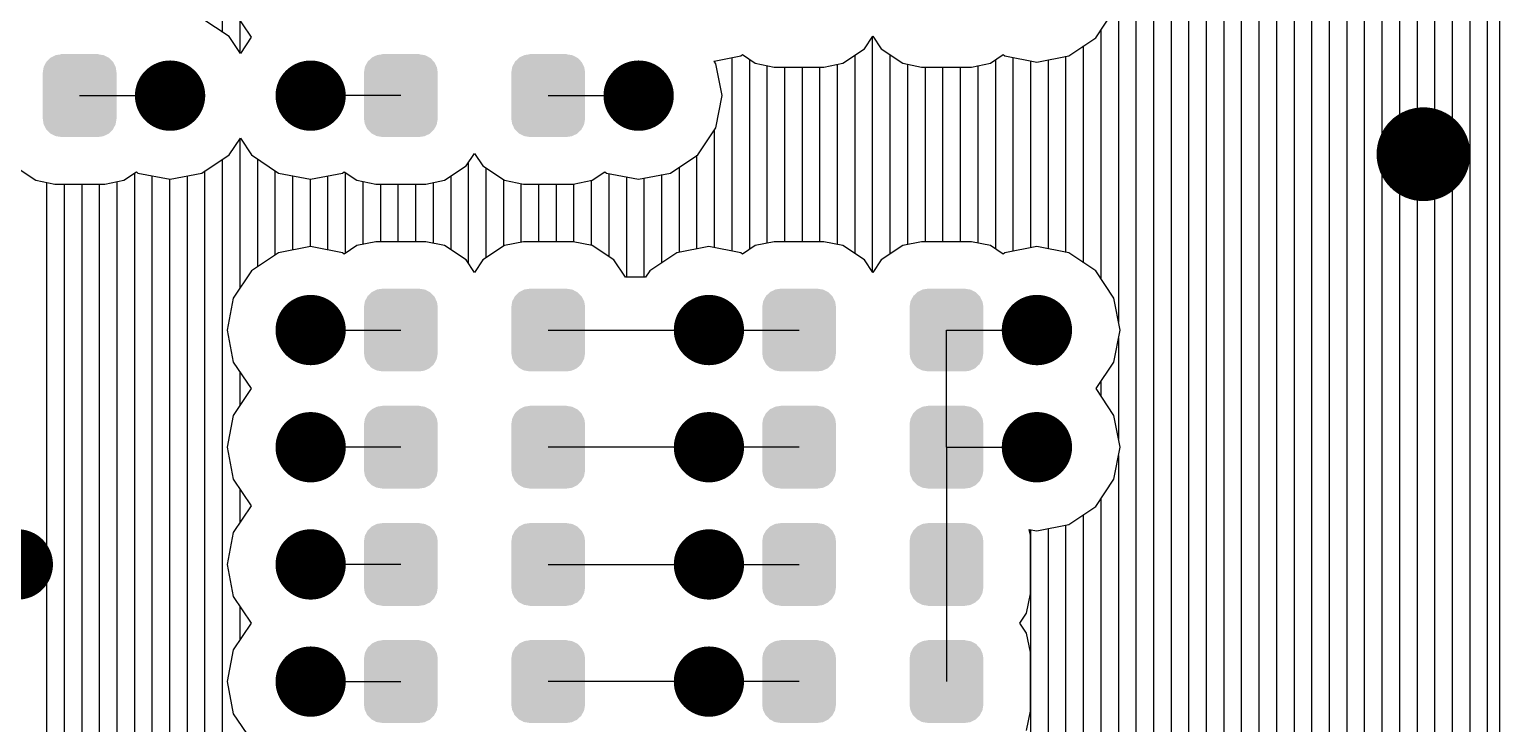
# Model space of a CAD drawing. Extents: x 295 to 953, y 10 to 290.
# Drawn here: x 752.27 to 778.57, y 149.99 to 162.4 of the extents above; entities that cross this region are included whole.
import ezdxf

# ---------------------------------------------------------------- set-up
doc = ezdxf.new("R2010")
doc.units = 0
doc.header["$LTSCALE"] = 5
doc.header["$MEASUREMENT"] = 0
doc.layers.get('0').update_dxf_attribs({"linetype": 'CONTINUOUS', "lineweight": 25})
doc.layers.add('DV-INT-A3_BOT', color=7, linetype='CONTINUOUS')

msp = doc.modelspace()

# ---------------------------------------------------------------- linework, layer by layer
for points, const_width in [([(755.102, 161.213, -1), (754.473, 161.213, -1)], 0.629), ([(757.616, 161.213, -1), (756.988, 161.213, -1)], 0.629), ([(763.484, 161.213, -1), (762.855, 161.213, -1)], 0.629), ([(777.629, 160.166, -1), (776.79, 160.166, -1)], 0.838), ([(757.616, 157.022, -1), (756.988, 157.022, -1)], 0.629), ([(764.741, 157.022, -1), (764.113, 157.022, -1)], 0.629), ([(770.609, 157.022, -1), (769.98, 157.022, -1)], 0.629), ([(757.616, 154.927, -1), (756.988, 154.927, -1)], 0.629), ([(764.741, 154.927, -1), (764.113, 154.927, -1)], 0.629), ([(770.609, 154.927, -1), (769.98, 154.927, -1)], 0.629), ([(752.378, 152.831, -1), (751.749, 152.831, -1)], 0.629), ([(757.616, 152.831, -1), (756.988, 152.831, -1)], 0.629), ([(764.741, 152.831, -1), (764.113, 152.831, -1)], 0.629), ([(757.616, 150.736, -1), (756.988, 150.736, -1)], 0.629), ([(764.741, 150.736, -1), (764.113, 150.736, -1)], 0.629)]:
    msp.add_lwpolyline(points, format="xyb", close=True, dxfattribs=dict(const_width=const_width))
for points in [[(753.811, 161.729), (753.77, 161.812), (752.527, 161.729), (752.571, 161.812)], [(753.77, 161.812), (753.761, 161.822), (752.571, 161.812), (752.576, 161.822)], [(753.761, 161.822), (753.697, 161.887), (752.576, 161.822), (752.645, 161.887)], [(753.697, 161.887), (753.684, 161.894), (752.645, 161.887), (752.652, 161.894)], [(753.684, 161.894), (753.604, 161.936), (752.652, 161.894), (752.739, 161.936)], [(753.604, 161.936), (753.583, 161.939), (752.739, 161.936), (752.747, 161.939)], [(753.583, 161.939), (753.501, 161.952), (752.747, 161.939), (752.839, 161.952)], [(753.501, 161.952), (753.501, 161.955), (752.839, 161.952), (752.839, 161.955)], [(759.556, 161.729), (759.516, 161.812), (758.273, 161.729), (758.317, 161.812)], [(759.516, 161.812), (759.507, 161.822), (758.317, 161.812), (758.322, 161.822)], [(759.507, 161.822), (759.443, 161.887), (758.322, 161.822), (758.391, 161.887)], [(759.443, 161.887), (759.43, 161.894), (758.391, 161.887), (758.398, 161.894)], [(759.43, 161.894), (759.35, 161.936), (758.398, 161.894), (758.485, 161.936)], [(759.35, 161.936), (759.329, 161.939), (758.485, 161.936), (758.492, 161.939)], [(759.329, 161.939), (759.247, 161.952), (758.492, 161.939), (758.585, 161.952)], [(759.247, 161.952), (759.247, 161.955), (758.585, 161.952), (758.585, 161.955)], [(762.193, 161.729), (762.152, 161.812), (760.909, 161.729), (760.953, 161.812)], [(762.152, 161.812), (762.143, 161.822), (760.953, 161.812), (760.958, 161.822)], [(762.143, 161.822), (762.079, 161.887), (760.958, 161.822), (761.027, 161.887)], [(762.079, 161.887), (762.066, 161.894), (761.027, 161.887), (761.034, 161.894)], [(762.066, 161.894), (761.986, 161.936), (761.034, 161.894), (761.121, 161.936)], [(761.986, 161.936), (761.965, 161.939), (761.121, 161.936), (761.129, 161.939)], [(761.965, 161.939), (761.883, 161.952), (761.129, 161.939), (761.221, 161.952)], [(761.883, 161.952), (761.883, 161.955), (761.221, 161.952), (761.221, 161.955)], [(753.83, 161.626), (753.816, 161.718), (752.51, 161.626), (752.525, 161.718)], [(753.83, 161.624), (753.83, 161.626), (752.51, 161.624), (752.51, 161.626)], [(753.83, 160.803), (753.83, 161.624), (752.51, 160.803), (752.51, 161.624)], [(753.816, 161.718), (753.811, 161.729), (752.525, 161.718), (752.527, 161.729)], [(759.576, 161.626), (759.562, 161.718), (758.256, 161.626), (758.271, 161.718)], [(759.576, 161.624), (759.576, 161.626), (758.256, 161.624), (758.256, 161.626)], [(759.576, 160.803), (759.576, 161.624), (758.256, 160.803), (758.256, 161.624)], [(759.562, 161.718), (759.556, 161.729), (758.271, 161.718), (758.273, 161.729)], [(762.212, 161.626), (762.198, 161.718), (760.892, 161.626), (760.907, 161.718)], [(762.212, 161.624), (762.212, 161.626), (760.892, 161.624), (760.892, 161.626)], [(762.212, 160.803), (762.212, 161.624), (760.892, 160.803), (760.892, 161.624)], [(762.198, 161.718), (762.193, 161.729), (760.907, 161.718), (760.909, 161.729)], [(753.83, 160.801), (753.83, 160.803), (752.51, 160.801), (752.51, 160.803)], [(753.814, 160.708), (753.83, 160.801), (752.524, 160.708), (752.51, 160.801)], [(753.812, 160.697), (753.814, 160.708), (752.529, 160.697), (752.524, 160.708)], [(753.768, 160.614), (753.812, 160.697), (752.569, 160.614), (752.529, 160.697)], [(759.576, 160.801), (759.576, 160.803), (758.256, 160.801), (758.256, 160.803)], [(759.56, 160.708), (759.576, 160.801), (758.27, 160.708), (758.256, 160.801)], [(759.558, 160.697), (759.56, 160.708), (758.275, 160.697), (758.27, 160.708)], [(759.514, 160.614), (759.558, 160.697), (758.315, 160.614), (758.275, 160.697)], [(762.212, 160.801), (762.212, 160.803), (760.892, 160.801), (760.892, 160.803)], [(762.196, 160.708), (762.212, 160.801), (760.906, 160.708), (760.892, 160.801)], [(762.194, 160.697), (762.196, 160.708), (760.911, 160.697), (760.906, 160.708)], [(762.15, 160.614), (762.194, 160.697), (760.951, 160.614), (760.911, 160.697)], [(753.763, 160.605), (753.768, 160.614), (752.579, 160.605), (752.569, 160.614)], [(753.695, 160.539), (753.763, 160.605), (752.643, 160.539), (752.579, 160.605)], [(753.688, 160.532), (753.695, 160.539), (752.656, 160.532), (752.643, 160.539)], [(753.6, 160.491), (753.688, 160.532), (752.735, 160.491), (752.656, 160.532)], [(753.593, 160.487), (753.6, 160.491), (752.757, 160.487), (752.735, 160.491)], [(753.501, 160.474), (753.593, 160.487), (752.839, 160.474), (752.757, 160.487)], [(753.501, 160.472), (753.501, 160.474), (752.839, 160.472), (752.839, 160.474)], [(759.509, 160.605), (759.514, 160.614), (758.325, 160.605), (758.315, 160.614)], [(759.441, 160.539), (759.509, 160.605), (758.388, 160.539), (758.325, 160.605)], [(759.434, 160.532), (759.441, 160.539), (758.401, 160.532), (758.388, 160.539)], [(759.346, 160.491), (759.434, 160.532), (758.481, 160.491), (758.401, 160.532)], [(759.339, 160.487), (759.346, 160.491), (758.503, 160.487), (758.481, 160.491)], [(759.247, 160.474), (759.339, 160.487), (758.585, 160.474), (758.503, 160.487)], [(759.247, 160.472), (759.247, 160.474), (758.585, 160.472), (758.585, 160.474)], [(762.145, 160.605), (762.15, 160.614), (760.961, 160.605), (760.951, 160.614)], [(762.077, 160.539), (762.145, 160.605), (761.025, 160.539), (760.961, 160.605)], [(762.07, 160.532), (762.077, 160.539), (761.038, 160.532), (761.025, 160.539)], [(761.982, 160.491), (762.07, 160.532), (761.117, 160.491), (761.038, 160.532)], [(761.975, 160.487), (761.982, 160.491), (761.139, 160.487), (761.117, 160.491)], [(761.883, 160.474), (761.975, 160.487), (761.221, 160.474), (761.139, 160.487)], [(761.883, 160.472), (761.883, 160.474), (761.221, 160.472), (761.221, 160.474)], [(759.556, 157.538), (759.516, 157.621), (758.273, 157.538), (758.317, 157.621)], [(759.516, 157.621), (759.507, 157.631), (758.317, 157.621), (758.322, 157.631)], [(759.507, 157.631), (759.443, 157.696), (758.322, 157.631), (758.391, 157.696)], [(759.443, 157.696), (759.43, 157.703), (758.391, 157.696), (758.398, 157.703)], [(759.43, 157.703), (759.35, 157.745), (758.398, 157.703), (758.485, 157.745)], [(759.35, 157.745), (759.329, 157.748), (758.485, 157.745), (758.492, 157.748)], [(759.329, 157.748), (759.247, 157.761), (758.492, 157.748), (758.585, 157.761)], [(759.247, 157.761), (759.247, 157.764), (758.585, 157.761), (758.585, 157.764)], [(762.193, 157.538), (762.152, 157.621), (760.909, 157.538), (760.953, 157.621)], [(762.152, 157.621), (762.143, 157.631), (760.953, 157.621), (760.958, 157.631)], [(762.143, 157.631), (762.079, 157.696), (760.958, 157.631), (761.027, 157.696)], [(762.079, 157.696), (762.066, 157.703), (761.027, 157.696), (761.034, 157.703)], [(762.066, 157.703), (761.986, 157.745), (761.034, 157.703), (761.121, 157.745)], [(761.986, 157.745), (761.965, 157.748), (761.121, 157.745), (761.129, 157.748)], [(761.965, 157.748), (761.883, 157.761), (761.129, 157.748), (761.221, 157.761)], [(761.883, 157.761), (761.883, 157.764), (761.221, 157.761), (761.221, 157.764)], [(766.681, 157.538), (766.641, 157.621), (765.398, 157.538), (765.442, 157.621)], [(766.641, 157.621), (766.632, 157.631), (765.442, 157.621), (765.447, 157.631)], [(766.632, 157.631), (766.568, 157.696), (765.447, 157.631), (765.515, 157.696)], [(766.568, 157.696), (766.555, 157.703), (765.515, 157.696), (765.523, 157.703)], [(766.555, 157.703), (766.475, 157.745), (765.523, 157.703), (765.61, 157.745)], [(766.475, 157.745), (766.453, 157.748), (765.61, 157.745), (765.617, 157.748)], [(766.453, 157.748), (766.371, 157.761), (765.617, 157.748), (765.709, 157.761)], [(766.371, 157.761), (766.371, 157.764), (765.709, 157.761), (765.709, 157.764)], [(769.317, 157.538), (769.277, 157.621), (768.034, 157.538), (768.078, 157.621)], [(769.277, 157.621), (769.268, 157.631), (768.078, 157.621), (768.083, 157.631)], [(769.268, 157.631), (769.204, 157.696), (768.083, 157.631), (768.152, 157.696)], [(769.204, 157.696), (769.191, 157.703), (768.152, 157.696), (768.159, 157.703)], [(769.191, 157.703), (769.111, 157.745), (768.159, 157.703), (768.246, 157.745)], [(769.111, 157.745), (769.089, 157.748), (768.246, 157.745), (768.253, 157.748)], [(769.089, 157.748), (769.008, 157.761), (768.253, 157.748), (768.345, 157.761)], [(769.008, 157.761), (769.008, 157.764), (768.345, 157.761), (768.345, 157.764)], [(759.576, 157.435), (759.562, 157.527), (758.256, 157.435), (758.271, 157.527)], [(759.576, 157.433), (759.576, 157.435), (758.256, 157.433), (758.256, 157.435)], [(759.576, 156.612), (759.576, 157.433), (758.256, 156.612), (758.256, 157.433)], [(759.562, 157.527), (759.556, 157.538), (758.271, 157.527), (758.273, 157.538)], [(762.212, 157.435), (762.198, 157.527), (760.892, 157.435), (760.907, 157.527)], [(762.212, 157.433), (762.212, 157.435), (760.892, 157.433), (760.892, 157.435)], [(762.212, 156.612), (762.212, 157.433), (760.892, 156.612), (760.892, 157.433)], [(762.198, 157.527), (762.193, 157.538), (760.907, 157.527), (760.909, 157.538)], [(766.7, 157.435), (766.687, 157.527), (765.38, 157.435), (765.396, 157.527)], [(766.7, 157.433), (766.7, 157.435), (765.38, 157.433), (765.38, 157.435)], [(766.7, 156.612), (766.7, 157.433), (765.38, 156.612), (765.38, 157.433)], [(766.687, 157.527), (766.681, 157.538), (765.396, 157.527), (765.398, 157.538)], [(769.337, 157.435), (769.323, 157.527), (768.016, 157.435), (768.032, 157.527)], [(769.337, 157.433), (769.337, 157.435), (768.016, 157.433), (768.016, 157.435)], [(769.337, 156.612), (769.337, 157.433), (768.016, 156.612), (768.016, 157.433)], [(769.323, 157.527), (769.317, 157.538), (768.032, 157.527), (768.034, 157.538)], [(759.576, 156.61), (759.576, 156.612), (758.256, 156.61), (758.256, 156.612)], [(759.56, 156.517), (759.576, 156.61), (758.27, 156.517), (758.256, 156.61)], [(759.558, 156.506), (759.56, 156.517), (758.275, 156.506), (758.27, 156.517)], [(759.514, 156.423), (759.558, 156.506), (758.315, 156.423), (758.275, 156.506)], [(762.212, 156.61), (762.212, 156.612), (760.892, 156.61), (760.892, 156.612)], [(762.196, 156.517), (762.212, 156.61), (760.906, 156.517), (760.892, 156.61)], [(762.194, 156.506), (762.196, 156.517), (760.911, 156.506), (760.906, 156.517)], [(762.15, 156.423), (762.194, 156.506), (760.951, 156.423), (760.911, 156.506)], [(766.7, 156.61), (766.7, 156.612), (765.38, 156.61), (765.38, 156.612)], [(766.685, 156.517), (766.7, 156.61), (765.394, 156.517), (765.38, 156.61)], [(766.683, 156.506), (766.685, 156.517), (765.4, 156.506), (765.394, 156.517)], [(766.639, 156.423), (766.683, 156.506), (765.44, 156.423), (765.4, 156.506)], [(769.337, 156.61), (769.337, 156.612), (768.016, 156.61), (768.016, 156.612)], [(769.321, 156.517), (769.337, 156.61), (768.03, 156.517), (768.016, 156.61)], [(769.319, 156.506), (769.321, 156.517), (768.036, 156.506), (768.03, 156.517)], [(769.275, 156.423), (769.319, 156.506), (768.076, 156.423), (768.036, 156.506)], [(759.509, 156.414), (759.514, 156.423), (758.325, 156.414), (758.315, 156.423)], [(759.441, 156.348), (759.509, 156.414), (758.388, 156.348), (758.325, 156.414)], [(759.434, 156.341), (759.441, 156.348), (758.401, 156.341), (758.388, 156.348)], [(759.346, 156.3), (759.434, 156.341), (758.481, 156.3), (758.401, 156.341)], [(759.339, 156.296), (759.346, 156.3), (758.503, 156.296), (758.481, 156.3)], [(759.247, 156.283), (759.339, 156.296), (758.585, 156.283), (758.503, 156.296)], [(759.247, 156.281), (759.247, 156.283), (758.585, 156.281), (758.585, 156.283)], [(762.145, 156.414), (762.15, 156.423), (760.961, 156.414), (760.951, 156.423)], [(762.077, 156.348), (762.145, 156.414), (761.025, 156.348), (760.961, 156.414)], [(762.07, 156.341), (762.077, 156.348), (761.038, 156.341), (761.025, 156.348)], [(761.982, 156.3), (762.07, 156.341), (761.117, 156.3), (761.038, 156.341)], [(761.975, 156.296), (761.982, 156.3), (761.139, 156.296), (761.117, 156.3)], [(761.883, 156.283), (761.975, 156.296), (761.221, 156.283), (761.139, 156.296)], [(761.883, 156.281), (761.883, 156.283), (761.221, 156.281), (761.221, 156.283)], [(766.634, 156.414), (766.639, 156.423), (765.449, 156.414), (765.44, 156.423)], [(766.565, 156.348), (766.634, 156.414), (765.513, 156.348), (765.449, 156.414)], [(766.558, 156.341), (766.565, 156.348), (765.526, 156.341), (765.513, 156.348)], [(766.471, 156.3), (766.558, 156.341), (765.606, 156.3), (765.526, 156.341)], [(766.464, 156.296), (766.471, 156.3), (765.627, 156.296), (765.606, 156.3)], [(766.371, 156.283), (766.464, 156.296), (765.709, 156.283), (765.627, 156.296)], [(766.371, 156.281), (766.371, 156.283), (765.709, 156.281), (765.709, 156.283)], [(769.27, 156.414), (769.275, 156.423), (768.085, 156.414), (768.076, 156.423)], [(769.201, 156.348), (769.27, 156.414), (768.149, 156.348), (768.085, 156.414)], [(769.194, 156.341), (769.201, 156.348), (768.162, 156.341), (768.149, 156.348)], [(769.107, 156.3), (769.194, 156.341), (768.242, 156.3), (768.162, 156.341)], [(769.1, 156.296), (769.107, 156.3), (768.264, 156.296), (768.242, 156.3)], [(769.008, 156.283), (769.1, 156.296), (768.345, 156.283), (768.264, 156.296)], [(769.008, 156.281), (769.008, 156.283), (768.345, 156.281), (768.345, 156.283)], [(759.562, 155.432), (759.556, 155.443), (758.271, 155.432), (758.273, 155.443)], [(759.556, 155.443), (759.516, 155.526), (758.273, 155.443), (758.317, 155.526)], [(759.516, 155.526), (759.507, 155.535), (758.317, 155.526), (758.322, 155.535)], [(759.507, 155.535), (759.443, 155.601), (758.322, 155.535), (758.391, 155.601)], [(759.443, 155.601), (759.43, 155.608), (758.391, 155.601), (758.398, 155.608)], [(759.43, 155.608), (759.35, 155.649), (758.398, 155.608), (758.485, 155.649)], [(759.35, 155.649), (759.329, 155.653), (758.485, 155.649), (758.492, 155.653)], [(759.329, 155.653), (759.247, 155.666), (758.492, 155.653), (758.585, 155.666)], [(759.247, 155.666), (759.247, 155.669), (758.585, 155.666), (758.585, 155.669)], [(762.198, 155.432), (762.193, 155.443), (760.907, 155.432), (760.909, 155.443)], [(762.193, 155.443), (762.152, 155.526), (760.909, 155.443), (760.953, 155.526)], [(762.152, 155.526), (762.143, 155.535), (760.953, 155.526), (760.958, 155.535)], [(762.143, 155.535), (762.079, 155.601), (760.958, 155.535), (761.027, 155.601)], [(762.079, 155.601), (762.066, 155.608), (761.027, 155.601), (761.034, 155.608)], [(762.066, 155.608), (761.986, 155.649), (761.034, 155.608), (761.121, 155.649)], [(761.986, 155.649), (761.965, 155.653), (761.121, 155.649), (761.129, 155.653)], [(761.965, 155.653), (761.883, 155.666), (761.129, 155.653), (761.221, 155.666)], [(761.883, 155.666), (761.883, 155.669), (761.221, 155.666), (761.221, 155.669)], [(766.687, 155.432), (766.681, 155.443), (765.396, 155.432), (765.398, 155.443)], [(766.681, 155.443), (766.641, 155.526), (765.398, 155.443), (765.442, 155.526)], [(766.641, 155.526), (766.632, 155.535), (765.442, 155.526), (765.447, 155.535)], [(766.632, 155.535), (766.568, 155.601), (765.447, 155.535), (765.515, 155.601)], [(766.568, 155.601), (766.555, 155.608), (765.515, 155.601), (765.523, 155.608)], [(766.555, 155.608), (766.475, 155.649), (765.523, 155.608), (765.61, 155.649)], [(766.475, 155.649), (766.453, 155.653), (765.61, 155.649), (765.617, 155.653)], [(766.453, 155.653), (766.371, 155.666), (765.617, 155.653), (765.709, 155.666)], [(766.371, 155.666), (766.371, 155.669), (765.709, 155.666), (765.709, 155.669)], [(769.323, 155.432), (769.317, 155.443), (768.032, 155.432), (768.034, 155.443)], [(769.317, 155.443), (769.277, 155.526), (768.034, 155.443), (768.078, 155.526)], [(769.277, 155.526), (769.268, 155.535), (768.078, 155.526), (768.083, 155.535)], [(769.268, 155.535), (769.204, 155.601), (768.083, 155.535), (768.152, 155.601)], [(769.204, 155.601), (769.191, 155.608), (768.152, 155.601), (768.159, 155.608)], [(769.191, 155.608), (769.111, 155.649), (768.159, 155.608), (768.246, 155.649)], [(769.111, 155.649), (769.089, 155.653), (768.246, 155.649), (768.253, 155.653)], [(769.089, 155.653), (769.008, 155.666), (768.253, 155.653), (768.345, 155.666)], [(769.008, 155.666), (769.008, 155.669), (768.345, 155.666), (768.345, 155.669)], [(759.576, 155.34), (759.562, 155.432), (758.256, 155.34), (758.271, 155.432)], [(759.576, 155.338), (759.576, 155.34), (758.256, 155.338), (758.256, 155.34)], [(759.576, 154.516), (759.576, 155.338), (758.256, 154.516), (758.256, 155.338)], [(762.212, 155.34), (762.198, 155.432), (760.892, 155.34), (760.907, 155.432)], [(762.212, 155.338), (762.212, 155.34), (760.892, 155.338), (760.892, 155.34)], [(762.212, 154.516), (762.212, 155.338), (760.892, 154.516), (760.892, 155.338)], [(766.7, 155.34), (766.687, 155.432), (765.38, 155.34), (765.396, 155.432)], [(766.7, 155.338), (766.7, 155.34), (765.38, 155.338), (765.38, 155.34)], [(766.7, 154.516), (766.7, 155.338), (765.38, 154.516), (765.38, 155.338)], [(769.337, 155.34), (769.323, 155.432), (768.016, 155.34), (768.032, 155.432)], [(769.337, 155.338), (769.337, 155.34), (768.016, 155.338), (768.016, 155.34)], [(769.337, 154.516), (769.337, 155.338), (768.016, 154.516), (768.016, 155.338)], [(759.576, 154.514), (759.576, 154.516), (758.256, 154.514), (758.256, 154.516)], [(759.56, 154.422), (759.576, 154.514), (758.27, 154.422), (758.256, 154.514)], [(759.558, 154.411), (759.56, 154.422), (758.275, 154.411), (758.27, 154.422)], [(759.514, 154.328), (759.558, 154.411), (758.315, 154.328), (758.275, 154.411)], [(762.212, 154.514), (762.212, 154.516), (760.892, 154.514), (760.892, 154.516)], [(762.196, 154.422), (762.212, 154.514), (760.906, 154.422), (760.892, 154.514)], [(762.194, 154.411), (762.196, 154.422), (760.911, 154.411), (760.906, 154.422)], [(762.15, 154.328), (762.194, 154.411), (760.951, 154.328), (760.911, 154.411)], [(766.7, 154.514), (766.7, 154.516), (765.38, 154.514), (765.38, 154.516)], [(766.685, 154.422), (766.7, 154.514), (765.394, 154.422), (765.38, 154.514)], [(766.683, 154.411), (766.685, 154.422), (765.4, 154.411), (765.394, 154.422)], [(766.639, 154.328), (766.683, 154.411), (765.44, 154.328), (765.4, 154.411)], [(769.337, 154.514), (769.337, 154.516), (768.016, 154.514), (768.016, 154.516)], [(769.321, 154.422), (769.337, 154.514), (768.03, 154.422), (768.016, 154.514)], [(769.319, 154.411), (769.321, 154.422), (768.036, 154.411), (768.03, 154.422)], [(769.275, 154.328), (769.319, 154.411), (768.076, 154.328), (768.036, 154.411)], [(759.509, 154.318), (759.514, 154.328), (758.325, 154.318), (758.315, 154.328)], [(759.441, 154.253), (759.509, 154.318), (758.388, 154.253), (758.325, 154.318)], [(759.434, 154.246), (759.441, 154.253), (758.401, 154.246), (758.388, 154.253)], [(759.346, 154.204), (759.434, 154.246), (758.481, 154.204), (758.401, 154.246)], [(759.339, 154.201), (759.346, 154.204), (758.503, 154.201), (758.481, 154.204)], [(759.247, 154.188), (759.339, 154.201), (758.585, 154.188), (758.503, 154.201)], [(759.247, 154.185), (759.247, 154.188), (758.585, 154.185), (758.585, 154.188)], [(762.145, 154.318), (762.15, 154.328), (760.961, 154.318), (760.951, 154.328)], [(762.077, 154.253), (762.145, 154.318), (761.025, 154.253), (760.961, 154.318)], [(762.07, 154.246), (762.077, 154.253), (761.038, 154.246), (761.025, 154.253)], [(761.982, 154.204), (762.07, 154.246), (761.117, 154.204), (761.038, 154.246)], [(761.975, 154.201), (761.982, 154.204), (761.139, 154.201), (761.117, 154.204)], [(761.883, 154.188), (761.975, 154.201), (761.221, 154.188), (761.139, 154.201)], [(761.883, 154.185), (761.883, 154.188), (761.221, 154.185), (761.221, 154.188)], [(766.634, 154.318), (766.639, 154.328), (765.449, 154.318), (765.44, 154.328)], [(766.565, 154.253), (766.634, 154.318), (765.513, 154.253), (765.449, 154.318)], [(766.558, 154.246), (766.565, 154.253), (765.526, 154.246), (765.513, 154.253)], [(766.471, 154.204), (766.558, 154.246), (765.606, 154.204), (765.526, 154.246)], [(766.464, 154.201), (766.471, 154.204), (765.627, 154.201), (765.606, 154.204)], [(766.371, 154.188), (766.464, 154.201), (765.709, 154.188), (765.627, 154.201)], [(766.371, 154.185), (766.371, 154.188), (765.709, 154.185), (765.709, 154.188)], [(769.27, 154.318), (769.275, 154.328), (768.085, 154.318), (768.076, 154.328)], [(769.201, 154.253), (769.27, 154.318), (768.149, 154.253), (768.085, 154.318)], [(769.194, 154.246), (769.201, 154.253), (768.162, 154.246), (768.149, 154.253)], [(769.107, 154.204), (769.194, 154.246), (768.242, 154.204), (768.162, 154.246)], [(769.1, 154.201), (769.107, 154.204), (768.264, 154.201), (768.242, 154.204)], [(769.008, 154.188), (769.1, 154.201), (768.345, 154.188), (768.264, 154.201)], [(769.008, 154.185), (769.008, 154.188), (768.345, 154.185), (768.345, 154.188)], [(759.576, 153.244), (759.562, 153.336), (758.256, 153.244), (758.271, 153.336)], [(759.562, 153.336), (759.556, 153.347), (758.271, 153.336), (758.273, 153.347)], [(759.556, 153.347), (759.516, 153.43), (758.273, 153.347), (758.317, 153.43)], [(759.516, 153.43), (759.507, 153.44), (758.317, 153.43), (758.322, 153.44)], [(759.507, 153.44), (759.443, 153.505), (758.322, 153.44), (758.391, 153.505)], [(759.443, 153.505), (759.43, 153.512), (758.391, 153.505), (758.398, 153.512)], [(759.43, 153.512), (759.35, 153.554), (758.398, 153.512), (758.485, 153.554)], [(759.35, 153.554), (759.329, 153.557), (758.485, 153.554), (758.492, 153.557)], [(759.329, 153.557), (759.247, 153.57), (758.492, 153.557), (758.585, 153.57)], [(759.247, 153.57), (759.247, 153.573), (758.585, 153.57), (758.585, 153.573)], [(762.212, 153.244), (762.198, 153.336), (760.892, 153.244), (760.907, 153.336)], [(762.198, 153.336), (762.193, 153.347), (760.907, 153.336), (760.909, 153.347)], [(762.193, 153.347), (762.152, 153.43), (760.909, 153.347), (760.953, 153.43)], [(762.152, 153.43), (762.143, 153.44), (760.953, 153.43), (760.958, 153.44)], [(762.143, 153.44), (762.079, 153.505), (760.958, 153.44), (761.027, 153.505)], [(762.079, 153.505), (762.066, 153.512), (761.027, 153.505), (761.034, 153.512)], [(762.066, 153.512), (761.986, 153.554), (761.034, 153.512), (761.121, 153.554)], [(761.986, 153.554), (761.965, 153.557), (761.121, 153.554), (761.129, 153.557)], [(761.965, 153.557), (761.883, 153.57), (761.129, 153.557), (761.221, 153.57)], [(761.883, 153.57), (761.883, 153.573), (761.221, 153.57), (761.221, 153.573)], [(766.7, 153.244), (766.687, 153.336), (765.38, 153.244), (765.396, 153.336)], [(766.687, 153.336), (766.681, 153.347), (765.396, 153.336), (765.398, 153.347)], [(766.681, 153.347), (766.641, 153.43), (765.398, 153.347), (765.442, 153.43)], [(766.641, 153.43), (766.632, 153.44), (765.442, 153.43), (765.447, 153.44)], [(766.632, 153.44), (766.568, 153.505), (765.447, 153.44), (765.515, 153.505)], [(766.568, 153.505), (766.555, 153.512), (765.515, 153.505), (765.523, 153.512)], [(766.555, 153.512), (766.475, 153.554), (765.523, 153.512), (765.61, 153.554)], [(766.475, 153.554), (766.453, 153.557), (765.61, 153.554), (765.617, 153.557)], [(766.453, 153.557), (766.371, 153.57), (765.617, 153.557), (765.709, 153.57)], [(766.371, 153.57), (766.371, 153.573), (765.709, 153.57), (765.709, 153.573)], [(769.337, 153.244), (769.323, 153.336), (768.016, 153.244), (768.032, 153.336)], [(769.323, 153.336), (769.317, 153.347), (768.032, 153.336), (768.034, 153.347)], [(769.317, 153.347), (769.277, 153.43), (768.034, 153.347), (768.078, 153.43)], [(769.277, 153.43), (769.268, 153.44), (768.078, 153.43), (768.083, 153.44)], [(769.268, 153.44), (769.204, 153.505), (768.083, 153.44), (768.152, 153.505)], [(769.204, 153.505), (769.191, 153.512), (768.152, 153.505), (768.159, 153.512)], [(769.191, 153.512), (769.111, 153.554), (768.159, 153.512), (768.246, 153.554)], [(769.111, 153.554), (769.089, 153.557), (768.246, 153.554), (768.253, 153.557)], [(769.089, 153.557), (769.008, 153.57), (768.253, 153.557), (768.345, 153.57)], [(769.008, 153.57), (769.008, 153.573), (768.345, 153.57), (768.345, 153.573)], [(759.576, 153.242), (759.576, 153.244), (758.256, 153.242), (758.256, 153.244)], [(759.576, 152.421), (759.576, 153.242), (758.256, 152.421), (758.256, 153.242)], [(762.212, 153.242), (762.212, 153.244), (760.892, 153.242), (760.892, 153.244)], [(762.212, 152.421), (762.212, 153.242), (760.892, 152.421), (760.892, 153.242)], [(766.7, 153.242), (766.7, 153.244), (765.38, 153.242), (765.38, 153.244)], [(766.7, 152.421), (766.7, 153.242), (765.38, 152.421), (765.38, 153.242)], [(769.337, 153.242), (769.337, 153.244), (768.016, 153.242), (768.016, 153.244)], [(769.337, 152.421), (769.337, 153.242), (768.016, 152.421), (768.016, 153.242)], [(759.576, 152.419), (759.576, 152.421), (758.256, 152.419), (758.256, 152.421)], [(759.56, 152.326), (759.576, 152.419), (758.27, 152.326), (758.256, 152.419)], [(759.558, 152.315), (759.56, 152.326), (758.275, 152.315), (758.27, 152.326)], [(759.514, 152.232), (759.558, 152.315), (758.315, 152.232), (758.275, 152.315)], [(762.212, 152.419), (762.212, 152.421), (760.892, 152.419), (760.892, 152.421)], [(762.196, 152.326), (762.212, 152.419), (760.906, 152.326), (760.892, 152.419)], [(762.194, 152.315), (762.196, 152.326), (760.911, 152.315), (760.906, 152.326)], [(762.15, 152.232), (762.194, 152.315), (760.951, 152.232), (760.911, 152.315)], [(766.7, 152.419), (766.7, 152.421), (765.38, 152.419), (765.38, 152.421)], [(766.685, 152.326), (766.7, 152.419), (765.394, 152.326), (765.38, 152.419)], [(766.683, 152.315), (766.685, 152.326), (765.4, 152.315), (765.394, 152.326)], [(766.639, 152.232), (766.683, 152.315), (765.44, 152.232), (765.4, 152.315)], [(769.337, 152.419), (769.337, 152.421), (768.016, 152.419), (768.016, 152.421)], [(769.321, 152.326), (769.337, 152.419), (768.03, 152.326), (768.016, 152.419)], [(769.319, 152.315), (769.321, 152.326), (768.036, 152.315), (768.03, 152.326)], [(769.275, 152.232), (769.319, 152.315), (768.076, 152.232), (768.036, 152.315)], [(759.509, 152.223), (759.514, 152.232), (758.325, 152.223), (758.315, 152.232)], [(759.441, 152.157), (759.509, 152.223), (758.388, 152.157), (758.325, 152.223)], [(759.434, 152.15), (759.441, 152.157), (758.401, 152.15), (758.388, 152.157)], [(759.346, 152.109), (759.434, 152.15), (758.481, 152.109), (758.401, 152.15)], [(759.339, 152.105), (759.346, 152.109), (758.503, 152.105), (758.481, 152.109)], [(759.247, 152.092), (759.339, 152.105), (758.585, 152.092), (758.503, 152.105)], [(759.247, 152.09), (759.247, 152.092), (758.585, 152.09), (758.585, 152.092)], [(762.145, 152.223), (762.15, 152.232), (760.961, 152.223), (760.951, 152.232)], [(762.077, 152.157), (762.145, 152.223), (761.025, 152.157), (760.961, 152.223)], [(762.07, 152.15), (762.077, 152.157), (761.038, 152.15), (761.025, 152.157)], [(761.982, 152.109), (762.07, 152.15), (761.117, 152.109), (761.038, 152.15)], [(761.975, 152.105), (761.982, 152.109), (761.139, 152.105), (761.117, 152.109)], [(761.883, 152.092), (761.975, 152.105), (761.221, 152.092), (761.139, 152.105)], [(761.883, 152.09), (761.883, 152.092), (761.221, 152.09), (761.221, 152.092)], [(766.634, 152.223), (766.639, 152.232), (765.449, 152.223), (765.44, 152.232)], [(766.565, 152.157), (766.634, 152.223), (765.513, 152.157), (765.449, 152.223)], [(766.558, 152.15), (766.565, 152.157), (765.526, 152.15), (765.513, 152.157)], [(766.471, 152.109), (766.558, 152.15), (765.606, 152.109), (765.526, 152.15)], [(766.464, 152.105), (766.471, 152.109), (765.627, 152.105), (765.606, 152.109)], [(766.371, 152.092), (766.464, 152.105), (765.709, 152.092), (765.627, 152.105)], [(766.371, 152.09), (766.371, 152.092), (765.709, 152.09), (765.709, 152.092)], [(769.27, 152.223), (769.275, 152.232), (768.085, 152.223), (768.076, 152.232)], [(769.201, 152.157), (769.27, 152.223), (768.149, 152.157), (768.085, 152.223)], [(769.194, 152.15), (769.201, 152.157), (768.162, 152.15), (768.149, 152.157)], [(769.107, 152.109), (769.194, 152.15), (768.242, 152.109), (768.162, 152.15)], [(769.1, 152.105), (769.107, 152.109), (768.264, 152.105), (768.242, 152.109)], [(769.008, 152.092), (769.1, 152.105), (768.345, 152.092), (768.264, 152.105)], [(769.008, 152.09), (769.008, 152.092), (768.345, 152.09), (768.345, 152.092)], [(759.576, 151.149), (759.562, 151.241), (758.256, 151.149), (758.271, 151.241)], [(759.562, 151.241), (759.556, 151.252), (758.271, 151.241), (758.273, 151.252)], [(759.556, 151.252), (759.516, 151.335), (758.273, 151.252), (758.317, 151.335)], [(759.516, 151.335), (759.507, 151.344), (758.317, 151.335), (758.322, 151.344)], [(759.507, 151.344), (759.443, 151.41), (758.322, 151.344), (758.391, 151.41)], [(759.443, 151.41), (759.43, 151.417), (758.391, 151.41), (758.398, 151.417)], [(759.43, 151.417), (759.35, 151.458), (758.398, 151.417), (758.485, 151.458)], [(759.35, 151.458), (759.329, 151.462), (758.485, 151.458), (758.492, 151.462)], [(759.329, 151.462), (759.247, 151.475), (758.492, 151.462), (758.585, 151.475)], [(759.247, 151.475), (759.247, 151.478), (758.585, 151.475), (758.585, 151.478)], [(762.212, 151.149), (762.198, 151.241), (760.892, 151.149), (760.907, 151.241)], [(762.198, 151.241), (762.193, 151.252), (760.907, 151.241), (760.909, 151.252)], [(762.193, 151.252), (762.152, 151.335), (760.909, 151.252), (760.953, 151.335)], [(762.152, 151.335), (762.143, 151.344), (760.953, 151.335), (760.958, 151.344)], [(762.143, 151.344), (762.079, 151.41), (760.958, 151.344), (761.027, 151.41)], [(762.079, 151.41), (762.066, 151.417), (761.027, 151.41), (761.034, 151.417)], [(762.066, 151.417), (761.986, 151.458), (761.034, 151.417), (761.121, 151.458)], [(761.986, 151.458), (761.965, 151.462), (761.121, 151.458), (761.129, 151.462)], [(761.965, 151.462), (761.883, 151.475), (761.129, 151.462), (761.221, 151.475)], [(761.883, 151.475), (761.883, 151.478), (761.221, 151.475), (761.221, 151.478)], [(766.7, 151.149), (766.687, 151.241), (765.38, 151.149), (765.396, 151.241)], [(766.687, 151.241), (766.681, 151.252), (765.396, 151.241), (765.398, 151.252)], [(766.681, 151.252), (766.641, 151.335), (765.398, 151.252), (765.442, 151.335)], [(766.641, 151.335), (766.632, 151.344), (765.442, 151.335), (765.447, 151.344)], [(766.632, 151.344), (766.568, 151.41), (765.447, 151.344), (765.515, 151.41)], [(766.568, 151.41), (766.555, 151.417), (765.515, 151.41), (765.523, 151.417)], [(766.555, 151.417), (766.475, 151.458), (765.523, 151.417), (765.61, 151.458)], [(766.475, 151.458), (766.453, 151.462), (765.61, 151.458), (765.617, 151.462)], [(766.453, 151.462), (766.371, 151.475), (765.617, 151.462), (765.709, 151.475)], [(766.371, 151.475), (766.371, 151.478), (765.709, 151.475), (765.709, 151.478)], [(769.337, 151.149), (769.323, 151.241), (768.016, 151.149), (768.032, 151.241)], [(769.323, 151.241), (769.317, 151.252), (768.032, 151.241), (768.034, 151.252)], [(769.317, 151.252), (769.277, 151.335), (768.034, 151.252), (768.078, 151.335)], [(769.277, 151.335), (769.268, 151.344), (768.078, 151.335), (768.083, 151.344)], [(769.268, 151.344), (769.204, 151.41), (768.083, 151.344), (768.152, 151.41)], [(769.204, 151.41), (769.191, 151.417), (768.152, 151.41), (768.159, 151.417)], [(769.191, 151.417), (769.111, 151.458), (768.159, 151.417), (768.246, 151.458)], [(769.111, 151.458), (769.089, 151.462), (768.246, 151.458), (768.253, 151.462)], [(769.089, 151.462), (769.008, 151.475), (768.253, 151.462), (768.345, 151.475)], [(769.008, 151.475), (769.008, 151.478), (768.345, 151.475), (768.345, 151.478)], [(759.576, 151.147), (759.576, 151.149), (758.256, 151.147), (758.256, 151.149)], [(759.576, 150.325), (759.576, 151.147), (758.256, 150.325), (758.256, 151.147)], [(762.212, 151.147), (762.212, 151.149), (760.892, 151.147), (760.892, 151.149)], [(762.212, 150.325), (762.212, 151.147), (760.892, 150.325), (760.892, 151.147)], [(766.7, 151.147), (766.7, 151.149), (765.38, 151.147), (765.38, 151.149)], [(766.7, 150.325), (766.7, 151.147), (765.38, 150.325), (765.38, 151.147)], [(769.337, 151.147), (769.337, 151.149), (768.016, 151.147), (768.016, 151.149)], [(769.337, 150.325), (769.337, 151.147), (768.016, 150.325), (768.016, 151.147)], [(759.576, 150.323), (759.576, 150.325), (758.256, 150.323), (758.256, 150.325)], [(759.56, 150.231), (759.576, 150.323), (758.27, 150.231), (758.256, 150.323)], [(759.558, 150.22), (759.56, 150.231), (758.275, 150.22), (758.27, 150.231)], [(759.514, 150.137), (759.558, 150.22), (758.315, 150.137), (758.275, 150.22)], [(762.212, 150.323), (762.212, 150.325), (760.892, 150.323), (760.892, 150.325)], [(762.196, 150.231), (762.212, 150.323), (760.906, 150.231), (760.892, 150.323)], [(762.194, 150.22), (762.196, 150.231), (760.911, 150.22), (760.906, 150.231)], [(762.15, 150.137), (762.194, 150.22), (760.951, 150.137), (760.911, 150.22)], [(766.7, 150.323), (766.7, 150.325), (765.38, 150.323), (765.38, 150.325)], [(766.685, 150.231), (766.7, 150.323), (765.394, 150.231), (765.38, 150.323)], [(766.683, 150.22), (766.685, 150.231), (765.4, 150.22), (765.394, 150.231)], [(766.639, 150.137), (766.683, 150.22), (765.44, 150.137), (765.4, 150.22)], [(769.337, 150.323), (769.337, 150.325), (768.016, 150.323), (768.016, 150.325)], [(769.321, 150.231), (769.337, 150.323), (768.03, 150.231), (768.016, 150.323)], [(769.319, 150.22), (769.321, 150.231), (768.036, 150.22), (768.03, 150.231)], [(769.275, 150.137), (769.319, 150.22), (768.076, 150.137), (768.036, 150.22)], [(759.509, 150.127), (759.514, 150.137), (758.325, 150.127), (758.315, 150.137)], [(759.441, 150.062), (759.509, 150.127), (758.388, 150.062), (758.325, 150.127)], [(759.434, 150.055), (759.441, 150.062), (758.401, 150.055), (758.388, 150.062)], [(759.346, 150.013), (759.434, 150.055), (758.481, 150.013), (758.401, 150.055)], [(759.339, 150.01), (759.346, 150.013), (758.503, 150.01), (758.481, 150.013)], [(759.247, 149.997), (759.339, 150.01), (758.585, 149.997), (758.503, 150.01)], [(759.247, 149.994), (759.247, 149.997), (758.585, 149.994), (758.585, 149.997)], [(762.145, 150.127), (762.15, 150.137), (760.961, 150.127), (760.951, 150.137)], [(762.077, 150.062), (762.145, 150.127), (761.025, 150.062), (760.961, 150.127)], [(762.07, 150.055), (762.077, 150.062), (761.038, 150.055), (761.025, 150.062)], [(761.982, 150.013), (762.07, 150.055), (761.117, 150.013), (761.038, 150.055)], [(761.975, 150.01), (761.982, 150.013), (761.139, 150.01), (761.117, 150.013)], [(761.883, 149.997), (761.975, 150.01), (761.221, 149.997), (761.139, 150.01)], [(761.883, 149.994), (761.883, 149.997), (761.221, 149.994), (761.221, 149.997)], [(766.634, 150.127), (766.639, 150.137), (765.449, 150.127), (765.44, 150.137)], [(766.565, 150.062), (766.634, 150.127), (765.513, 150.062), (765.449, 150.127)], [(766.558, 150.055), (766.565, 150.062), (765.526, 150.055), (765.513, 150.062)], [(766.471, 150.013), (766.558, 150.055), (765.606, 150.013), (765.526, 150.055)], [(766.464, 150.01), (766.471, 150.013), (765.627, 150.01), (765.606, 150.013)], [(766.371, 149.997), (766.464, 150.01), (765.709, 149.997), (765.627, 150.01)], [(766.371, 149.994), (766.371, 149.997), (765.709, 149.994), (765.709, 149.997)], [(769.27, 150.127), (769.275, 150.137), (768.085, 150.127), (768.076, 150.137)], [(769.201, 150.062), (769.27, 150.127), (768.149, 150.062), (768.085, 150.127)], [(769.194, 150.055), (769.201, 150.062), (768.162, 150.055), (768.149, 150.062)], [(769.107, 150.013), (769.194, 150.055), (768.242, 150.013), (768.162, 150.055)], [(769.1, 150.01), (769.107, 150.013), (768.264, 150.01), (768.242, 150.013)], [(769.008, 149.997), (769.1, 150.01), (768.345, 149.997), (768.264, 150.01)], [(769.008, 149.994), (769.008, 149.997), (768.345, 149.994), (768.345, 149.997)]]:
    msp.add_solid(points)
at = {"layer": 'DV-INT-A3_BOT'}
for p, q in [((772.071, 136.382), (772.071, 220.935)), ((772.386, 136.382), (772.386, 220.935)), ((772.7, 136.382), (772.7, 220.935)), ((776.472, 149.353), (776.472, 220.935)), ((776.786, 149.562), (776.786, 220.935)), ((777.1, 149.65), (777.1, 220.935)), ((777.415, 149.713), (777.415, 220.935)), ((777.729, 149.65), (777.729, 220.935)), ((755.726, 162.345), (755.726, 218.312)), ((778.043, 149.562), (778.043, 202.138)), ((778.358, 149.353), (778.358, 201.367)), ((778.571, 201.149), (778.571, 149.135)), ((773.014, 136.382), (773.014, 185.693)), ((776.157, 148.976), (776.157, 185.693)), ((773.329, 136.382), (773.329, 185.224)), ((775.843, 135.912), (775.843, 185.219)), ((773.643, 136.382), (773.643, 184.972)), ((775.529, 136.214), (775.529, 184.972)), ((773.957, 136.382), (773.957, 184.775)), ((774.272, 136.382), (774.272, 184.712)), ((774.586, 136.382), (774.586, 184.649)), ((774.9, 136.382), (774.9, 184.712)), ((775.215, 136.344), (775.215, 184.775)), ((771.757, 157.165), (771.757, 163.162)), ((755.844, 162.269), (755.358, 162.592)), ((755.919, 162.735), (756.238, 162.261)), ((756.041, 161.972), (756.041, 162.55)), ((771.35, 162.249), (771.673, 162.735)), ((771.443, 157.936), (771.443, 162.391)), ((756.045, 161.968), (755.844, 162.269)), ((756.238, 162.261), (756.045, 161.968)), ((766.824, 161.796), (767.21, 162.052)), ((767.21, 162.052), (767.361, 162.274)), ((767.356, 158.053), (767.356, 162.274)), ((767.361, 162.274), (767.507, 162.052)), ((767.507, 162.052), (767.893, 161.796)), ((770.864, 161.926), (771.35, 162.249)), ((771.128, 158.225), (771.128, 162.102)), ((764.519, 161.829), (764.997, 161.926)), ((764.548, 161.783), (764.519, 161.829)), ((764.527, 161.813), (764.527, 161.834)), ((764.662, 161.213), (764.548, 161.783)), ((764.842, 158.431), (764.842, 161.896)), ((764.997, 161.926), (765.026, 161.947)), ((765.026, 161.947), (765.252, 161.796)), ((765.156, 158.468), (765.156, 161.859)), ((765.252, 161.796), (765.592, 161.725)), ((765.47, 158.577), (765.47, 161.75)), ((766.485, 161.725), (766.824, 161.796)), ((766.728, 158.552), (766.728, 161.775)), ((767.042, 158.384), (767.042, 161.943)), ((767.671, 158.384), (767.671, 161.943)), ((767.893, 161.796), (768.232, 161.725)), ((767.985, 158.552), (767.985, 161.775)), ((769.125, 161.725), (769.464, 161.796)), ((769.242, 158.577), (769.242, 161.75)), ((769.464, 161.796), (769.691, 161.947)), ((769.557, 158.468), (769.557, 161.859)), ((769.691, 161.947), (769.72, 161.926)), ((769.72, 161.926), (770.294, 161.813)), ((769.871, 158.431), (769.871, 161.896)), ((770.185, 158.493), (770.185, 161.834)), ((770.294, 161.813), (770.864, 161.926)), ((770.5, 158.472), (770.5, 161.855)), ((770.814, 158.41), (770.814, 161.917)), ((765.592, 161.725), (766.485, 161.725)), ((765.785, 158.602), (765.785, 161.725)), ((766.099, 158.602), (766.099, 161.725)), ((766.413, 158.602), (766.413, 161.725)), ((768.232, 161.725), (769.125, 161.725)), ((768.299, 158.602), (768.299, 161.725)), ((768.614, 158.602), (768.614, 161.725)), ((768.928, 158.602), (768.928, 161.725)), ((753.17, 161.213), (754.788, 161.213)), ((758.916, 161.213), (757.302, 161.213)), ((761.552, 161.213), (763.17, 161.213)), ((764.548, 160.639), (764.662, 161.213)), ((755.844, 160.153), (756.045, 160.455)), ((756.041, 157.777), (756.041, 160.451)), ((756.045, 160.455), (756.242, 160.153)), ((764.226, 160.153), (764.548, 160.639)), ((764.527, 158.493), (764.527, 160.61)), ((760.085, 159.956), (760.236, 160.178)), ((760.236, 160.178), (760.383, 159.956)), ((752.001, 159.956), (752.386, 159.7)), ((755.358, 159.83), (755.844, 160.153)), ((755.726, 136.382), (755.726, 160.078)), ((756.242, 160.153), (756.728, 159.83)), ((756.355, 158.154), (756.355, 160.078)), ((759.699, 159.7), (760.085, 159.956)), ((760.127, 158.213), (760.127, 160.019)), ((760.383, 159.956), (760.768, 159.7)), ((760.441, 158.317), (760.441, 159.914)), ((763.74, 159.83), (764.226, 160.153)), ((763.899, 158.41), (763.899, 159.935)), ((764.213, 158.472), (764.213, 160.149)), ((752.386, 159.7), (752.726, 159.629)), ((752.583, 136.382), (752.583, 159.658)), ((753.618, 159.629), (753.958, 159.7)), ((753.84, 136.382), (753.84, 159.675)), ((753.958, 159.7), (754.184, 159.851)), ((754.155, 136.382), (754.155, 159.83)), ((754.184, 159.851), (754.213, 159.83)), ((754.213, 159.83), (754.788, 159.717)), ((754.469, 136.382), (754.469, 159.78)), ((754.783, 136.382), (754.783, 159.717)), ((754.788, 159.717), (755.358, 159.83)), ((755.098, 136.382), (755.098, 159.78)), ((755.412, 136.382), (755.412, 159.868)), ((756.669, 158.363), (756.669, 159.868)), ((756.728, 159.83), (757.302, 159.717)), ((756.984, 158.451), (756.984, 159.78)), ((757.298, 158.514), (757.298, 159.717)), ((757.302, 159.717), (757.872, 159.83)), ((757.612, 158.451), (757.612, 159.78)), ((757.872, 159.83), (757.901, 159.851)), ((757.901, 159.851), (758.128, 159.7)), ((757.927, 158.401), (757.927, 159.83)), ((758.128, 159.7), (758.467, 159.629)), ((758.241, 158.556), (758.241, 159.675)), ((759.36, 159.629), (759.699, 159.7)), ((759.498, 158.573), (759.498, 159.658)), ((759.813, 158.456), (759.813, 159.776)), ((760.756, 158.527), (760.756, 159.705)), ((760.768, 159.7), (761.108, 159.629)), ((762, 159.629), (762.34, 159.7)), ((762.327, 158.535), (762.327, 159.696)), ((762.34, 159.7), (762.566, 159.851)), ((762.566, 159.851), (762.595, 159.83)), ((762.595, 159.83), (763.17, 159.717)), ((762.642, 158.33), (762.642, 159.822)), ((762.956, 157.965), (762.956, 159.759)), ((763.17, 159.717), (763.74, 159.83)), ((763.27, 157.965), (763.27, 159.738)), ((763.584, 158.225), (763.584, 159.801)), ((752.726, 159.629), (753.618, 159.629)), ((752.897, 136.382), (752.897, 159.629)), ((753.212, 136.382), (753.212, 159.629)), ((753.526, 136.382), (753.526, 159.629)), ((758.467, 159.629), (759.36, 159.629)), ((758.555, 158.602), (758.555, 159.629)), ((758.87, 158.602), (758.87, 159.629)), ((759.184, 158.602), (759.184, 159.629)), ((761.07, 158.594), (761.07, 159.638)), ((761.108, 159.629), (762, 159.629)), ((761.384, 158.602), (761.384, 159.629)), ((761.699, 158.602), (761.699, 159.629)), ((762.013, 158.598), (762.013, 159.633)), ((758.467, 158.602), (758.128, 158.531)), ((759.36, 158.602), (758.467, 158.602)), ((759.699, 158.531), (759.36, 158.602)), ((761.108, 158.602), (760.768, 158.531)), ((762, 158.602), (761.108, 158.602)), ((762.34, 158.531), (762, 158.602)), ((765.592, 158.602), (765.252, 158.531)), ((766.485, 158.602), (765.592, 158.602)), ((766.824, 158.531), (766.485, 158.602)), ((768.232, 158.602), (767.893, 158.531)), ((769.125, 158.602), (768.232, 158.602)), ((769.464, 158.531), (769.125, 158.602)), ((756.728, 158.401), (756.242, 158.078)), ((757.302, 158.514), (756.728, 158.401)), ((757.872, 158.401), (757.302, 158.514)), ((757.901, 158.38), (757.872, 158.401)), ((758.128, 158.531), (757.901, 158.38)), ((760.085, 158.275), (759.699, 158.531)), ((760.768, 158.531), (760.383, 158.275)), ((762.725, 158.275), (762.34, 158.531)), ((763.853, 158.401), (763.367, 158.078)), ((764.427, 158.514), (763.853, 158.401)), ((764.997, 158.401), (764.427, 158.514)), ((765.026, 158.38), (764.997, 158.401)), ((765.252, 158.531), (765.026, 158.38)), ((767.21, 158.275), (766.824, 158.531)), ((767.893, 158.531), (767.507, 158.275)), ((769.691, 158.38), (769.464, 158.531)), ((769.72, 158.401), (769.691, 158.38)), ((770.294, 158.514), (769.72, 158.401)), ((770.864, 158.401), (770.294, 158.514)), ((771.35, 158.078), (770.864, 158.401)), ((756.242, 158.078), (755.919, 157.592)), ((760.236, 158.053), (760.085, 158.275)), ((760.383, 158.275), (760.236, 158.053)), ((762.935, 157.965), (762.725, 158.275)), ((763.367, 158.078), (763.291, 157.965)), ((767.361, 158.053), (767.21, 158.275)), ((767.507, 158.275), (767.361, 158.053)), ((771.673, 157.592), (771.35, 158.078)), ((763.291, 157.965), (762.935, 157.965)), ((755.919, 157.592), (755.806, 157.022)), ((771.786, 157.022), (771.673, 157.592)), ((755.806, 157.022), (755.919, 156.448)), ((757.302, 157.022), (758.916, 157.022)), ((761.552, 157.022), (764.427, 157.022)), ((764.427, 157.022), (766.04, 157.022)), ((768.677, 154.927), (768.677, 157.022)), ((768.677, 157.022), (770.294, 157.022)), ((771.673, 156.448), (771.786, 157.022)), ((771.757, 155.069), (771.757, 156.876)), ((755.919, 156.448), (756.238, 155.975)), ((756.041, 155.681), (756.041, 156.264)), ((771.355, 155.975), (771.673, 156.448)), ((756.238, 155.975), (755.919, 155.497)), ((771.673, 155.497), (771.355, 155.975)), ((771.443, 155.84), (771.443, 156.105)), ((755.919, 155.497), (755.806, 154.927)), ((771.786, 154.927), (771.673, 155.497)), ((755.806, 154.927), (755.919, 154.353)), ((758.916, 154.927), (757.302, 154.927)), ((764.427, 154.927), (761.552, 154.927)), ((766.04, 154.927), (764.427, 154.927)), ((768.677, 154.927), (768.677, 152.831)), ((768.677, 154.927), (770.294, 154.927)), ((771.673, 154.353), (771.786, 154.927)), ((771.757, 136.382), (771.757, 154.78)), ((755.919, 154.353), (756.238, 153.879)), ((756.041, 153.586), (756.041, 154.168)), ((771.35, 153.867), (771.673, 154.353)), ((756.238, 153.879), (755.919, 153.401)), ((770.864, 153.544), (771.35, 153.867)), ((771.443, 136.382), (771.443, 154.009)), ((771.128, 136.382), (771.128, 153.72)), ((755.919, 153.401), (755.806, 152.831)), ((770.177, 153.355), (770.156, 153.456)), ((770.156, 153.456), (770.294, 153.431)), ((770.177, 152.303), (770.177, 153.355)), ((770.185, 136.382), (770.185, 153.452)), ((770.294, 153.431), (770.864, 153.544)), ((770.5, 136.382), (770.5, 153.473)), ((770.814, 136.382), (770.814, 153.535)), ((755.806, 152.831), (755.919, 152.257)), ((758.916, 152.831), (757.302, 152.831)), ((761.552, 152.831), (764.427, 152.831)), ((764.427, 152.831), (766.04, 152.831)), ((768.677, 152.831), (768.677, 150.736)), ((770.11, 151.96), (770.177, 152.303)), ((755.919, 152.257), (756.238, 151.784)), ((756.041, 151.49), (756.041, 152.073)), ((756.238, 151.784), (755.919, 151.306)), ((769.988, 151.784), (770.11, 151.96)), ((770.11, 151.603), (769.988, 151.784)), ((770.177, 151.26), (770.11, 151.603)), ((755.919, 151.306), (755.806, 150.736)), ((770.177, 150.208), (770.177, 151.26)), ((755.806, 150.736), (755.919, 150.162)), ((757.302, 150.736), (758.916, 150.736)), ((764.427, 150.736), (761.552, 150.736)), ((766.04, 150.736), (764.427, 150.736)), ((770.11, 149.864), (770.177, 150.208)), ((755.919, 150.162), (756.238, 149.688))]:
    msp.add_line(p, q, dxfattribs=at)

doc.saveas('drawing.dxf')
